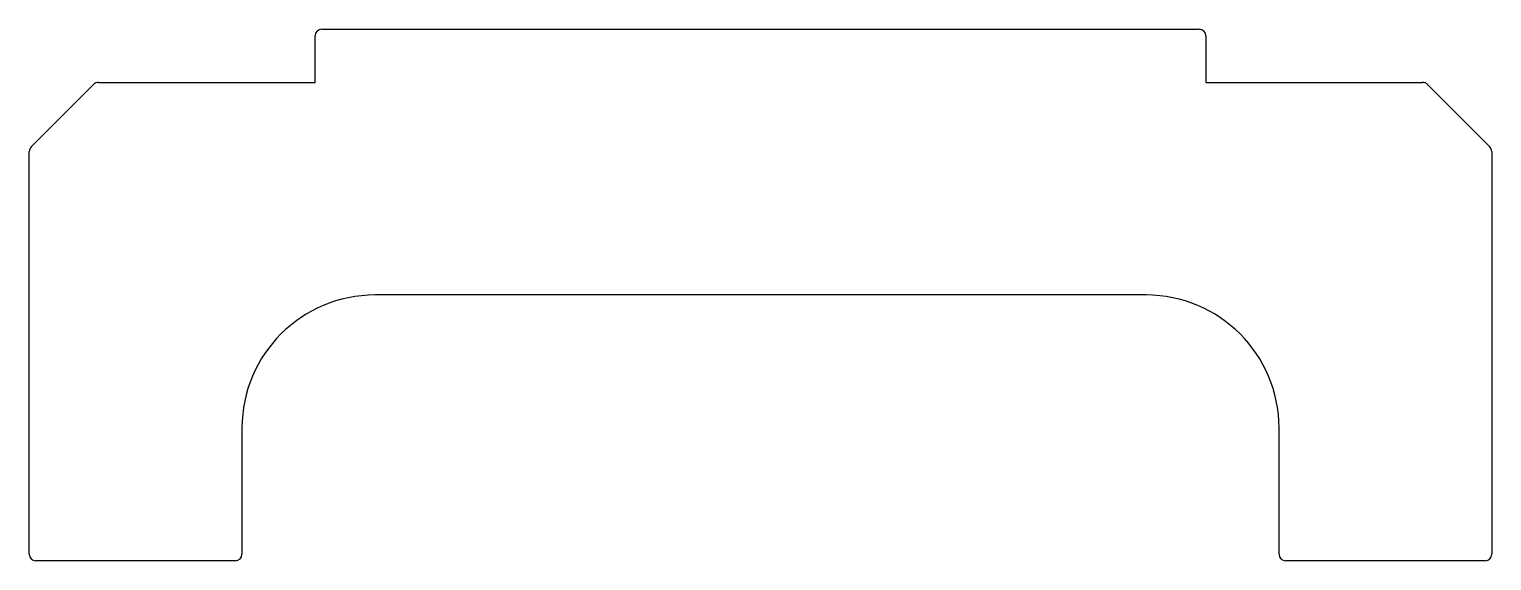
# Model space of a CAD drawing. Extents: x 1.1 to 56.1, y 0.8 to 20.8.
import ezdxf

# ---------------------------------------------------------------- set-up
doc = ezdxf.new("R2010")
doc.units = 0
doc.layers.get('0').update_dxf_attribs({"linetype": 'CONTINUOUS'})

msp = doc.modelspace()

# ---------------------------------------------------------------- linework, layer by layer
for p, q in [((11.83, 18.83), (11.83, 20.58)), ((12.08, 20.83), (45.08, 20.83)), ((45.33, 20.58), (45.33, 18.83)), ((1.153, 16.403), (3.506, 18.757)), ((3.683, 18.83), (11.83, 18.83)), ((45.33, 18.83), (53.476, 18.83)), ((53.653, 18.757), (56.006, 16.403)), ((1.08, 1.08), (1.08, 16.226)), ((56.08, 16.226), (56.08, 1.08)), ((43.08, 10.83), (14.08, 10.83)), ((9.08, 5.83), (9.08, 1.08)), ((48.08, 1.08), (48.08, 5.83)), ((8.83, 0.83), (1.33, 0.83)), ((55.83, 0.83), (48.33, 0.83))]:
    msp.add_line(p, q)
for centre, radius, start, end in [((12.08, 20.58), 0.25, 90, 180), ((45.08, 20.58), 0.25, 360, 90), ((3.683, 18.58), 0.25, 90, 135), ((53.476, 18.58), 0.25, 45, 90), ((1.33, 16.226), 0.25, 135, 180), ((55.83, 16.226), 0.25, 360, 45), ((14.08, 5.83), 5, 90, 180), ((43.08, 5.83), 5, 0, 90), ((1.33, 1.08), 0.25, 180, 270), ((8.83, 1.08), 0.25, 270, 0), ((48.33, 1.08), 0.25, 180, 270), ((55.83, 1.08), 0.25, 270, 0)]:
    msp.add_arc(centre, radius, start, end)

doc.saveas('drawing.dxf')
